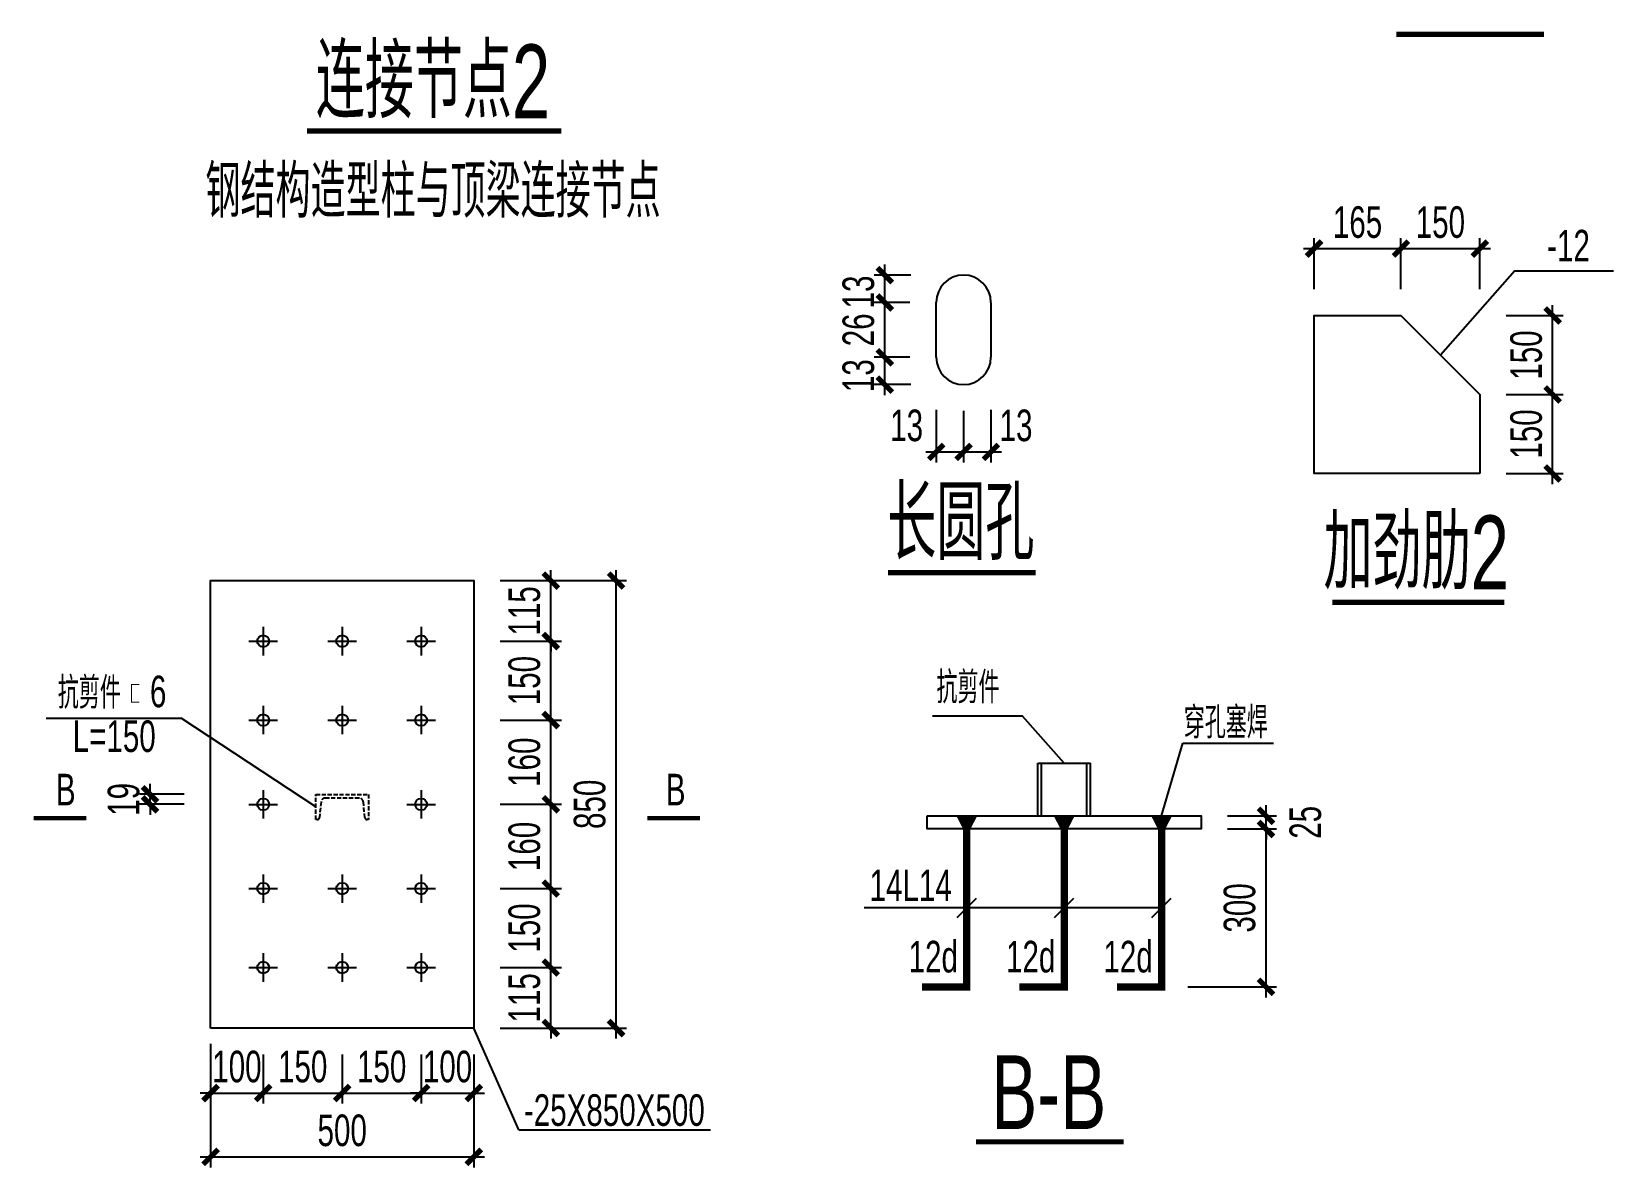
# Model space of a CAD drawing. Header units: millimetres. Extents: x 2359 to 61759, y 2141 to 44141.
# Drawn here: x 27944 to 42965, y 22080 to 32867 of the extents above; entities that cross this region are included whole.
import ezdxf

# ---------------------------------------------------------------- set-up
doc = ezdxf.new("R2010")
doc.units = ezdxf.units.MM
doc.header["$LTSCALE"] = 800
doc.linetypes.add('Sx-T-GZJD$0$Sx-T-A-DG$0$DASH', pattern=[0.35, 0.25, -0.1])
for name, color, linetype in [('Sx-T-GZJD$0$Sx-T-A-DG$0$Prof', 2, 'Continuous'), ('Sx-T-GZJD$0$Sx-T-A-DG$0$S-BDER', 101, 'Continuous'), ('Sx-T-GZJD$0$Sx-T-A-DG$0$S-COLU', 30, 'Continuous'), ('Sx-T-GZJD$0$Sx-T-A-DG$0$S-DIMS', 81, 'Continuous'), ('Sx-T-GZJD$0$Sx-T-A-DG$0$STGJ_BOLT_THIN', 9, 'Continuous')]:
    doc.layers.add(name, color=color, linetype=linetype)
doc.styles.add('Sx-T-GZJD$0$Sx-T-A-DG$0$TSSD_Dimension', font='jzfz_ena.shx', dxfattribs={"width": 0.7, "bigfont": 'JZFZ_CNA.shx'})
doc.dimstyles.new('Sx-T-GZJD$0$Sx-T-A-DG$0$TSSD_100_100', dxfattribs={"dimtxt": 300, "dimasz": 100, "dimexe": 100, "dimexo": 250, "dimgap": 100, "dimtad": 1, "dimdec": 0, "dimzin": 0, "dimdsep": 46, "dimtxsty": 'Sx-T-GZJD$0$Sx-T-A-DG$0$TSSD_Dimension', "dimblk": 'Sx-T-GZJD$0$Sx-T-A-DG$0$_ArchTick', "dimcen": 0, "dimdle": 100, "dimclrt": 7, "dimadec": 0, "dimazin": 0, "dimtfac": 1, "dimtdec": 0, "dimtix": 1, "dimtmove": 2, "dimatfit": 3, "dimfxl": 0, "dimtolj": 1, "dimtzin": 0, "dimarcsym": 0})
doc.dimstyles.new('Sx-T-GZJD$0$Sx-T-A-DG$0$TSSD_100_20', dxfattribs={"dimtxt": 300, "dimasz": 100, "dimexe": 100, "dimexo": 250, "dimgap": 100, "dimtad": 1, "dimdec": 0, "dimlfac": 0.2, "dimzin": 0, "dimdsep": 46, "dimtxsty": 'Sx-T-GZJD$0$Sx-T-A-DG$0$TSSD_Dimension', "dimblk": 'Sx-T-GZJD$0$Sx-T-A-DG$0$_ArchTick', "dimcen": 0, "dimdle": 100, "dimclrt": 7, "dimadec": 0, "dimazin": 0, "dimtfac": 1, "dimtdec": 0, "dimtix": 1, "dimtmove": 2, "dimatfit": 3, "dimfxl": 0, "dimtolj": 1, "dimtzin": 0, "dimarcsym": 0})

# ---------------------------------------------------------------- blocks, each defined once
blk = doc.blocks.new('Sx-T-GZJD$0$Sx-T-A-DG$0$_ArchTick')
at = {"color": 0, "const_width": 0.5}
blk.add_lwpolyline([(-0.71, -0.71), (0.71, 0.71)], dxfattribs=at)
blk = doc.blocks.new('*D35')
at = {"layer": 'Defpoints', "color": 0, "transparency": 16777216}
for p in [(36534, 29524), (36794, 29514), (36794, 28875)]:
    blk.add_point(p, dxfattribs=at)
at = {"layer": 'Sx-T-GZJD$0$Sx-T-A-DG$0$S-DIMS', "color": 0, "lineweight": -2, "transparency": 16777216}
for p, q in [((36534, 29274), (36534, 28775)), ((36794, 29264), (36794, 28775)), ((36434, 28875), (36894, 28875))]:
    blk.add_line(p, q, dxfattribs=at)
at = {"layer": 'Sx-T-GZJD$0$Sx-T-A-DG$0$S-DIMS', "color": 0, "lineweight": -2, "transparency": 16777216, "xscale": 100, "yscale": 100, "zscale": 100, "rotation": 180}
blk.add_blockref('Sx-T-GZJD$0$Sx-T-A-DG$0$_ArchTick', (36534, 28875), dxfattribs=at)
at = {"layer": 'Sx-T-GZJD$0$Sx-T-A-DG$0$S-DIMS', "color": 0, "lineweight": -2, "transparency": 16777216, "xscale": 100, "yscale": 100, "zscale": 100}
blk.add_blockref('Sx-T-GZJD$0$Sx-T-A-DG$0$_ArchTick', (36794, 28875), dxfattribs=at)
at = {"layer": 'Sx-T-GZJD$0$Sx-T-A-DG$0$S-DIMS', "color": 7, "transparency": 16777216, "insert": (36253, 29125), "char_height": 300, "attachment_point": 5, "style": 'Sx-T-GZJD$0$Sx-T-A-DG$0$TSSD_Dimension'}
blk.add_mtext('\\A1;13', dxfattribs=at)
blk = doc.blocks.new('*D36')
at = {"layer": 'Defpoints', "color": 0, "transparency": 16777216}
for p in [(36794, 29514), (37054, 29524), (37054, 28875)]:
    blk.add_point(p, dxfattribs=at)
at = {"layer": 'Sx-T-GZJD$0$Sx-T-A-DG$0$S-DIMS', "color": 0, "lineweight": -2, "transparency": 16777216}
for p, q in [((36794, 29264), (36794, 28775)), ((37054, 29274), (37054, 28775)), ((36694, 28875), (37154, 28875))]:
    blk.add_line(p, q, dxfattribs=at)
at = {"layer": 'Sx-T-GZJD$0$Sx-T-A-DG$0$S-DIMS', "color": 0, "lineweight": -2, "transparency": 16777216, "xscale": 100, "yscale": 100, "zscale": 100, "rotation": 180}
blk.add_blockref('Sx-T-GZJD$0$Sx-T-A-DG$0$_ArchTick', (36794, 28875), dxfattribs=at)
at = {"layer": 'Sx-T-GZJD$0$Sx-T-A-DG$0$S-DIMS', "color": 0, "lineweight": -2, "transparency": 16777216, "xscale": 100, "yscale": 100, "zscale": 100}
blk.add_blockref('Sx-T-GZJD$0$Sx-T-A-DG$0$_ArchTick', (37054, 28875), dxfattribs=at)
at = {"layer": 'Sx-T-GZJD$0$Sx-T-A-DG$0$S-DIMS', "color": 7, "transparency": 16777216, "insert": (37292, 29125), "char_height": 300, "attachment_point": 5, "style": 'Sx-T-GZJD$0$Sx-T-A-DG$0$TSSD_Dimension'}
blk.add_mtext('\\A1;13', dxfattribs=at)
blk = doc.blocks.new('*D37')
at = {"layer": 'Defpoints', "color": 0, "transparency": 16777216}
for p in [(36046, 29774), (36534, 29774), (36544, 29514)]:
    blk.add_point(p, dxfattribs=at)
at = {"layer": 'Sx-T-GZJD$0$Sx-T-A-DG$0$S-DIMS', "color": 0, "lineweight": -2, "transparency": 16777216}
for p, q in [((36284, 29774), (35946, 29774)), ((36046, 29414), (36046, 29874)), ((36294, 29514), (35946, 29514))]:
    blk.add_line(p, q, dxfattribs=at)
at = {"layer": 'Sx-T-GZJD$0$Sx-T-A-DG$0$S-DIMS', "color": 0, "lineweight": -2, "transparency": 16777216, "xscale": 100, "yscale": 100, "zscale": 100}
for p, rotation in [((36046, 29774), 90), ((36046, 29514), 270)]:
    blk.add_blockref('Sx-T-GZJD$0$Sx-T-A-DG$0$_ArchTick', p, dxfattribs=dict(at, rotation=rotation))
at = {"layer": 'Sx-T-GZJD$0$Sx-T-A-DG$0$S-DIMS', "color": 7, "transparency": 16777216, "insert": (35796, 29599), "char_height": 300, "attachment_point": 5, "rotation": 90, "style": 'Sx-T-GZJD$0$Sx-T-A-DG$0$TSSD_Dimension'}
blk.add_mtext('\\A1;13', dxfattribs=at)
blk = doc.blocks.new('*D38')
at = {"layer": 'Defpoints', "color": 0, "transparency": 16777216}
for p in [(36046, 30294), (36534, 30294), (36534, 29774)]:
    blk.add_point(p, dxfattribs=at)
at = {"layer": 'Sx-T-GZJD$0$Sx-T-A-DG$0$S-DIMS', "color": 0, "lineweight": -2, "transparency": 16777216}
for p, q in [((36046, 29674), (36046, 30394)), ((36284, 30294), (35946, 30294)), ((36284, 29774), (35946, 29774))]:
    blk.add_line(p, q, dxfattribs=at)
at = {"layer": 'Sx-T-GZJD$0$Sx-T-A-DG$0$S-DIMS', "color": 0, "lineweight": -2, "transparency": 16777216, "xscale": 100, "yscale": 100, "zscale": 100}
for p, rotation in [((36046, 30294), 90), ((36046, 29774), 270)]:
    blk.add_blockref('Sx-T-GZJD$0$Sx-T-A-DG$0$_ArchTick', p, dxfattribs=dict(at, rotation=rotation))
at = {"layer": 'Sx-T-GZJD$0$Sx-T-A-DG$0$S-DIMS', "color": 7, "transparency": 16777216, "insert": (35796, 30034), "char_height": 300, "attachment_point": 5, "rotation": 90, "style": 'Sx-T-GZJD$0$Sx-T-A-DG$0$TSSD_Dimension'}
blk.add_mtext('\\A1;26', dxfattribs=at)
blk = doc.blocks.new('*D39')
at = {"layer": 'Defpoints', "color": 0, "transparency": 16777216}
for p in [(36046, 30554), (36544, 30554), (36534, 30294)]:
    blk.add_point(p, dxfattribs=at)
at = {"layer": 'Sx-T-GZJD$0$Sx-T-A-DG$0$S-DIMS', "color": 0, "lineweight": -2, "transparency": 16777216}
for p, q in [((36046, 30194), (36046, 30654)), ((36294, 30554), (35946, 30554)), ((36284, 30294), (35946, 30294))]:
    blk.add_line(p, q, dxfattribs=at)
at = {"layer": 'Sx-T-GZJD$0$Sx-T-A-DG$0$S-DIMS', "color": 0, "lineweight": -2, "transparency": 16777216, "xscale": 100, "yscale": 100, "zscale": 100}
for p, rotation in [((36046, 30554), 90), ((36046, 30294), 270)]:
    blk.add_blockref('Sx-T-GZJD$0$Sx-T-A-DG$0$_ArchTick', p, dxfattribs=dict(at, rotation=rotation))
at = {"layer": 'Sx-T-GZJD$0$Sx-T-A-DG$0$S-DIMS', "color": 7, "transparency": 16777216, "insert": (35796, 30394), "char_height": 300, "attachment_point": 5, "rotation": 90, "style": 'Sx-T-GZJD$0$Sx-T-A-DG$0$TSSD_Dimension'}
blk.add_mtext('\\A1;13', dxfattribs=at)
blk = doc.blocks.new('*D56')
at = {"layer": 'Defpoints', "color": 0, "transparency": 16777216}
for p in [(41697, 29420), (42388, 29420), (41697, 28670)]:
    blk.add_point(p, dxfattribs=at)
at = {"layer": 'Sx-T-GZJD$0$Sx-T-A-DG$0$S-BDER', "color": 0, "lineweight": -2, "transparency": 16777216}
for p, q in [((42388, 28570), (42388, 29520)), ((41947, 29420), (42488, 29420)), ((41947, 28670), (42488, 28670))]:
    blk.add_line(p, q, dxfattribs=at)
at = {"layer": 'Sx-T-GZJD$0$Sx-T-A-DG$0$S-BDER', "color": 0, "lineweight": -2, "transparency": 16777216, "xscale": 100, "yscale": 100, "zscale": 100}
for p, rotation in [((42388, 29420), 90), ((42388, 28670), 270)]:
    blk.add_blockref('Sx-T-GZJD$0$Sx-T-A-DG$0$_ArchTick', p, dxfattribs=dict(at, rotation=rotation))
at = {"layer": 'Sx-T-GZJD$0$Sx-T-A-DG$0$S-BDER', "color": 7, "transparency": 16777216, "insert": (42138, 29045), "char_height": 300, "attachment_point": 5, "rotation": 90, "style": 'Sx-T-GZJD$0$Sx-T-A-DG$0$TSSD_Dimension'}
blk.add_mtext('\\A1;150', dxfattribs=at)
blk = doc.blocks.new('*D57')
at = {"layer": 'Defpoints', "color": 0, "transparency": 16777216}
for p in [(41697, 30170), (42388, 30170), (41697, 29420)]:
    blk.add_point(p, dxfattribs=at)
at = {"layer": 'Sx-T-GZJD$0$Sx-T-A-DG$0$S-BDER', "color": 0, "lineweight": -2, "transparency": 16777216}
for p, q in [((42388, 29320), (42388, 30270)), ((41947, 30170), (42488, 30170)), ((41947, 29420), (42488, 29420))]:
    blk.add_line(p, q, dxfattribs=at)
at = {"layer": 'Sx-T-GZJD$0$Sx-T-A-DG$0$S-BDER', "color": 0, "lineweight": -2, "transparency": 16777216, "xscale": 100, "yscale": 100, "zscale": 100}
for p, rotation in [((42388, 30170), 90), ((42388, 29420), 270)]:
    blk.add_blockref('Sx-T-GZJD$0$Sx-T-A-DG$0$_ArchTick', p, dxfattribs=dict(at, rotation=rotation))
at = {"layer": 'Sx-T-GZJD$0$Sx-T-A-DG$0$S-BDER', "color": 7, "transparency": 16777216, "insert": (42138, 29795), "char_height": 300, "attachment_point": 5, "rotation": 90, "style": 'Sx-T-GZJD$0$Sx-T-A-DG$0$TSSD_Dimension'}
blk.add_mtext('\\A1;150', dxfattribs=at)
blk = doc.blocks.new('*D58')
at = {"layer": 'Defpoints', "color": 0, "transparency": 16777216}
for p in [(40947, 30806), (40122, 30170), (40947, 30170)]:
    blk.add_point(p, dxfattribs=at)
at = {"layer": 'Sx-T-GZJD$0$Sx-T-A-DG$0$S-BDER', "color": 0, "lineweight": -2, "transparency": 16777216}
for p, q in [((40022, 30806), (41047, 30806)), ((40122, 30420), (40122, 30906)), ((40947, 30420), (40947, 30906))]:
    blk.add_line(p, q, dxfattribs=at)
at = {"layer": 'Sx-T-GZJD$0$Sx-T-A-DG$0$S-BDER', "color": 0, "lineweight": -2, "transparency": 16777216, "xscale": 100, "yscale": 100, "zscale": 100, "rotation": 180}
blk.add_blockref('Sx-T-GZJD$0$Sx-T-A-DG$0$_ArchTick', (40122, 30806), dxfattribs=at)
at = {"layer": 'Sx-T-GZJD$0$Sx-T-A-DG$0$S-BDER', "color": 0, "lineweight": -2, "transparency": 16777216, "xscale": 100, "yscale": 100, "zscale": 100}
blk.add_blockref('Sx-T-GZJD$0$Sx-T-A-DG$0$_ArchTick', (40947, 30806), dxfattribs=at)
at = {"layer": 'Sx-T-GZJD$0$Sx-T-A-DG$0$S-BDER', "color": 7, "transparency": 16777216, "insert": (40535, 31056), "char_height": 300, "attachment_point": 5, "style": 'Sx-T-GZJD$0$Sx-T-A-DG$0$TSSD_Dimension'}
blk.add_mtext('\\A1;165', dxfattribs=at)
blk = doc.blocks.new('*D59')
at = {"layer": 'Defpoints', "color": 0, "transparency": 16777216}
for p in [(41697, 30806), (40947, 30170), (41697, 30170)]:
    blk.add_point(p, dxfattribs=at)
at = {"layer": 'Sx-T-GZJD$0$Sx-T-A-DG$0$S-BDER', "color": 0, "lineweight": -2, "transparency": 16777216}
for p, q in [((40847, 30806), (41797, 30806)), ((40947, 30420), (40947, 30906)), ((41697, 30420), (41697, 30906))]:
    blk.add_line(p, q, dxfattribs=at)
at = {"layer": 'Sx-T-GZJD$0$Sx-T-A-DG$0$S-BDER', "color": 0, "lineweight": -2, "transparency": 16777216, "xscale": 100, "yscale": 100, "zscale": 100, "rotation": 180}
blk.add_blockref('Sx-T-GZJD$0$Sx-T-A-DG$0$_ArchTick', (40947, 30806), dxfattribs=at)
at = {"layer": 'Sx-T-GZJD$0$Sx-T-A-DG$0$S-BDER', "color": 0, "lineweight": -2, "transparency": 16777216, "xscale": 100, "yscale": 100, "zscale": 100}
blk.add_blockref('Sx-T-GZJD$0$Sx-T-A-DG$0$_ArchTick', (41697, 30806), dxfattribs=at)
at = {"layer": 'Sx-T-GZJD$0$Sx-T-A-DG$0$S-BDER', "color": 7, "transparency": 16777216, "insert": (41322, 31056), "char_height": 300, "attachment_point": 5, "style": 'Sx-T-GZJD$0$Sx-T-A-DG$0$TSSD_Dimension'}
blk.add_mtext('\\A1;150', dxfattribs=at)
blk = doc.blocks.new('*D60')
at = {"layer": 'Defpoints', "color": 0, "transparency": 16777216}
for p in [(29643, 23503), (30143, 23403), (30143, 22786)]:
    blk.add_point(p, dxfattribs=at)
at = {"layer": 'Sx-T-GZJD$0$Sx-T-A-DG$0$S-BDER', "color": 0, "lineweight": -2, "transparency": 16777216}
for p, q in [((29643, 23253), (29643, 22686)), ((30143, 23153), (30143, 22686)), ((29643, 22786), (29543, 22786)), ((29643, 22786), (30143, 22786)), ((30143, 22786), (30243, 22786))]:
    blk.add_line(p, q, dxfattribs=at)
at = {"layer": 'Sx-T-GZJD$0$Sx-T-A-DG$0$S-BDER', "color": 0, "lineweight": -2, "transparency": 16777216, "xscale": 100, "yscale": 100, "zscale": 100}
blk.add_blockref('Sx-T-GZJD$0$Sx-T-A-DG$0$_ArchTick', (29643, 22786), dxfattribs=at)
at = {"layer": 'Sx-T-GZJD$0$Sx-T-A-DG$0$S-BDER', "color": 0, "lineweight": -2, "transparency": 16777216, "xscale": 100, "yscale": 100, "zscale": 100, "rotation": 180}
blk.add_blockref('Sx-T-GZJD$0$Sx-T-A-DG$0$_ArchTick', (30143, 22786), dxfattribs=at)
at = {"layer": 'Sx-T-GZJD$0$Sx-T-A-DG$0$S-BDER', "color": 7, "transparency": 16777216, "insert": (29893, 23036), "char_height": 300, "attachment_point": 5, "style": 'Sx-T-GZJD$0$Sx-T-A-DG$0$TSSD_Dimension'}
blk.add_mtext('\\A1;100', dxfattribs=at)
blk = doc.blocks.new('*D61')
at = {"layer": 'Defpoints', "color": 0, "transparency": 16777216}
for p in [(30143, 23403), (30893, 23403), (30893, 22786)]:
    blk.add_point(p, dxfattribs=at)
at = {"layer": 'Sx-T-GZJD$0$Sx-T-A-DG$0$S-BDER', "color": 0, "lineweight": -2, "transparency": 16777216}
for p, q in [((30143, 23153), (30143, 22686)), ((30893, 23153), (30893, 22686)), ((30043, 22786), (30993, 22786))]:
    blk.add_line(p, q, dxfattribs=at)
at = {"layer": 'Sx-T-GZJD$0$Sx-T-A-DG$0$S-BDER', "color": 0, "lineweight": -2, "transparency": 16777216, "xscale": 100, "yscale": 100, "zscale": 100, "rotation": 180}
blk.add_blockref('Sx-T-GZJD$0$Sx-T-A-DG$0$_ArchTick', (30143, 22786), dxfattribs=at)
at = {"layer": 'Sx-T-GZJD$0$Sx-T-A-DG$0$S-BDER', "color": 0, "lineweight": -2, "transparency": 16777216, "xscale": 100, "yscale": 100, "zscale": 100}
blk.add_blockref('Sx-T-GZJD$0$Sx-T-A-DG$0$_ArchTick', (30893, 22786), dxfattribs=at)
at = {"layer": 'Sx-T-GZJD$0$Sx-T-A-DG$0$S-BDER', "color": 7, "transparency": 16777216, "insert": (30518, 23036), "char_height": 300, "attachment_point": 5, "style": 'Sx-T-GZJD$0$Sx-T-A-DG$0$TSSD_Dimension'}
blk.add_mtext('\\A1;150', dxfattribs=at)
blk = doc.blocks.new('*D62')
at = {"layer": 'Defpoints', "color": 0, "transparency": 16777216}
for p in [(30893, 23403), (31643, 23403), (31643, 22786)]:
    blk.add_point(p, dxfattribs=at)
at = {"layer": 'Sx-T-GZJD$0$Sx-T-A-DG$0$S-BDER', "color": 0, "lineweight": -2, "transparency": 16777216}
for p, q in [((30893, 23153), (30893, 22686)), ((31643, 23153), (31643, 22686)), ((30793, 22786), (31743, 22786))]:
    blk.add_line(p, q, dxfattribs=at)
at = {"layer": 'Sx-T-GZJD$0$Sx-T-A-DG$0$S-BDER', "color": 0, "lineweight": -2, "transparency": 16777216, "xscale": 100, "yscale": 100, "zscale": 100, "rotation": 180}
blk.add_blockref('Sx-T-GZJD$0$Sx-T-A-DG$0$_ArchTick', (30893, 22786), dxfattribs=at)
at = {"layer": 'Sx-T-GZJD$0$Sx-T-A-DG$0$S-BDER', "color": 0, "lineweight": -2, "transparency": 16777216, "xscale": 100, "yscale": 100, "zscale": 100}
blk.add_blockref('Sx-T-GZJD$0$Sx-T-A-DG$0$_ArchTick', (31643, 22786), dxfattribs=at)
at = {"layer": 'Sx-T-GZJD$0$Sx-T-A-DG$0$S-BDER', "color": 7, "transparency": 16777216, "insert": (31268, 23036), "char_height": 300, "attachment_point": 5, "style": 'Sx-T-GZJD$0$Sx-T-A-DG$0$TSSD_Dimension'}
blk.add_mtext('\\A1;150', dxfattribs=at)
blk = doc.blocks.new('*D63')
at = {"layer": 'Defpoints', "color": 0, "transparency": 16777216}
for p in [(31643, 23403), (32143, 23403), (32143, 22786)]:
    blk.add_point(p, dxfattribs=at)
at = {"layer": 'Sx-T-GZJD$0$Sx-T-A-DG$0$S-BDER', "color": 0, "lineweight": -2, "transparency": 16777216}
for p, q in [((31643, 23153), (31643, 22686)), ((32143, 23153), (32143, 22686)), ((31643, 22786), (31543, 22786)), ((31643, 22786), (32143, 22786)), ((32143, 22786), (32243, 22786))]:
    blk.add_line(p, q, dxfattribs=at)
at = {"layer": 'Sx-T-GZJD$0$Sx-T-A-DG$0$S-BDER', "color": 0, "lineweight": -2, "transparency": 16777216, "xscale": 100, "yscale": 100, "zscale": 100}
blk.add_blockref('Sx-T-GZJD$0$Sx-T-A-DG$0$_ArchTick', (31643, 22786), dxfattribs=at)
at = {"layer": 'Sx-T-GZJD$0$Sx-T-A-DG$0$S-BDER', "color": 0, "lineweight": -2, "transparency": 16777216, "xscale": 100, "yscale": 100, "zscale": 100, "rotation": 180}
blk.add_blockref('Sx-T-GZJD$0$Sx-T-A-DG$0$_ArchTick', (32143, 22786), dxfattribs=at)
at = {"layer": 'Sx-T-GZJD$0$Sx-T-A-DG$0$S-BDER', "color": 7, "transparency": 16777216, "insert": (31893, 23036), "char_height": 300, "attachment_point": 5, "style": 'Sx-T-GZJD$0$Sx-T-A-DG$0$TSSD_Dimension'}
blk.add_mtext('\\A1;100', dxfattribs=at)
blk = doc.blocks.new('*D64')
at = {"layer": 'Defpoints', "color": 0, "transparency": 16777216}
for p in [(32143, 23978), (32874, 23978), (32143, 23403)]:
    blk.add_point(p, dxfattribs=at)
at = {"layer": 'Sx-T-GZJD$0$Sx-T-A-DG$0$S-BDER', "color": 0, "lineweight": -2, "transparency": 16777216}
for p, q in [((32874, 23978), (32874, 24078)), ((32393, 23978), (32974, 23978)), ((32874, 23403), (32874, 23978)), ((32393, 23403), (32974, 23403)), ((32874, 23403), (32874, 23303))]:
    blk.add_line(p, q, dxfattribs=at)
at = {"layer": 'Sx-T-GZJD$0$Sx-T-A-DG$0$S-BDER', "color": 0, "lineweight": -2, "transparency": 16777216, "xscale": 100, "yscale": 100, "zscale": 100}
for p, rotation in [((32874, 23978), 270), ((32874, 23403), 90)]:
    blk.add_blockref('Sx-T-GZJD$0$Sx-T-A-DG$0$_ArchTick', p, dxfattribs=dict(at, rotation=rotation))
at = {"layer": 'Sx-T-GZJD$0$Sx-T-A-DG$0$S-BDER', "color": 7, "transparency": 16777216, "insert": (32624, 23690), "char_height": 300, "attachment_point": 5, "rotation": 90, "style": 'Sx-T-GZJD$0$Sx-T-A-DG$0$TSSD_Dimension'}
blk.add_mtext('\\A1;115', dxfattribs=at)
blk = doc.blocks.new('*D65')
at = {"layer": 'Defpoints', "color": 0, "transparency": 16777216}
for p in [(32143, 24728), (32874, 24728), (32143, 23978)]:
    blk.add_point(p, dxfattribs=at)
at = {"layer": 'Sx-T-GZJD$0$Sx-T-A-DG$0$S-BDER', "color": 0, "lineweight": -2, "transparency": 16777216}
for p, q in [((32874, 23878), (32874, 24828)), ((32393, 24728), (32974, 24728)), ((32393, 23978), (32974, 23978))]:
    blk.add_line(p, q, dxfattribs=at)
at = {"layer": 'Sx-T-GZJD$0$Sx-T-A-DG$0$S-BDER', "color": 0, "lineweight": -2, "transparency": 16777216, "xscale": 100, "yscale": 100, "zscale": 100}
for p, rotation in [((32874, 24728), 90), ((32874, 23978), 270)]:
    blk.add_blockref('Sx-T-GZJD$0$Sx-T-A-DG$0$_ArchTick', p, dxfattribs=dict(at, rotation=rotation))
at = {"layer": 'Sx-T-GZJD$0$Sx-T-A-DG$0$S-BDER', "color": 7, "transparency": 16777216, "insert": (32624, 24353), "char_height": 300, "attachment_point": 5, "rotation": 90, "style": 'Sx-T-GZJD$0$Sx-T-A-DG$0$TSSD_Dimension'}
blk.add_mtext('\\A1;150', dxfattribs=at)
blk = doc.blocks.new('*D66')
at = {"layer": 'Defpoints', "color": 0, "transparency": 16777216}
for p in [(32143, 25528), (32874, 25528), (32143, 24728)]:
    blk.add_point(p, dxfattribs=at)
at = {"layer": 'Sx-T-GZJD$0$Sx-T-A-DG$0$S-BDER', "color": 0, "lineweight": -2, "transparency": 16777216}
for p, q in [((32874, 24628), (32874, 25628)), ((32393, 25528), (32974, 25528)), ((32393, 24728), (32974, 24728))]:
    blk.add_line(p, q, dxfattribs=at)
at = {"layer": 'Sx-T-GZJD$0$Sx-T-A-DG$0$S-BDER', "color": 0, "lineweight": -2, "transparency": 16777216, "xscale": 100, "yscale": 100, "zscale": 100}
for p, rotation in [((32874, 25528), 90), ((32874, 24728), 270)]:
    blk.add_blockref('Sx-T-GZJD$0$Sx-T-A-DG$0$_ArchTick', p, dxfattribs=dict(at, rotation=rotation))
at = {"layer": 'Sx-T-GZJD$0$Sx-T-A-DG$0$S-BDER', "color": 7, "transparency": 16777216, "insert": (32624, 25128), "char_height": 300, "attachment_point": 5, "rotation": 90, "style": 'Sx-T-GZJD$0$Sx-T-A-DG$0$TSSD_Dimension'}
blk.add_mtext('\\A1;160', dxfattribs=at)
blk = doc.blocks.new('*D67')
at = {"layer": 'Defpoints', "color": 0, "transparency": 16777216}
for p in [(32143, 26328), (32874, 26328), (32143, 25528)]:
    blk.add_point(p, dxfattribs=at)
at = {"layer": 'Sx-T-GZJD$0$Sx-T-A-DG$0$S-BDER', "color": 0, "lineweight": -2, "transparency": 16777216}
for p, q in [((32393, 26328), (32974, 26328)), ((32874, 25428), (32874, 26428)), ((32393, 25528), (32974, 25528))]:
    blk.add_line(p, q, dxfattribs=at)
at = {"layer": 'Sx-T-GZJD$0$Sx-T-A-DG$0$S-BDER', "color": 0, "lineweight": -2, "transparency": 16777216, "xscale": 100, "yscale": 100, "zscale": 100}
for p, rotation in [((32874, 26328), 90), ((32874, 25528), 270)]:
    blk.add_blockref('Sx-T-GZJD$0$Sx-T-A-DG$0$_ArchTick', p, dxfattribs=dict(at, rotation=rotation))
at = {"layer": 'Sx-T-GZJD$0$Sx-T-A-DG$0$S-BDER', "color": 7, "transparency": 16777216, "insert": (32624, 25928), "char_height": 300, "attachment_point": 5, "rotation": 90, "style": 'Sx-T-GZJD$0$Sx-T-A-DG$0$TSSD_Dimension'}
blk.add_mtext('\\A1;160', dxfattribs=at)
blk = doc.blocks.new('*D68')
at = {"layer": 'Defpoints', "color": 0, "transparency": 16777216}
for p in [(32143, 27078), (32874, 27078), (32143, 26328)]:
    blk.add_point(p, dxfattribs=at)
at = {"layer": 'Sx-T-GZJD$0$Sx-T-A-DG$0$S-BDER', "color": 0, "lineweight": -2, "transparency": 16777216}
for p, q in [((32393, 27078), (32974, 27078)), ((32874, 26228), (32874, 27178)), ((32393, 26328), (32974, 26328))]:
    blk.add_line(p, q, dxfattribs=at)
at = {"layer": 'Sx-T-GZJD$0$Sx-T-A-DG$0$S-BDER', "color": 0, "lineweight": -2, "transparency": 16777216, "xscale": 100, "yscale": 100, "zscale": 100}
for p, rotation in [((32874, 27078), 90), ((32874, 26328), 270)]:
    blk.add_blockref('Sx-T-GZJD$0$Sx-T-A-DG$0$_ArchTick', p, dxfattribs=dict(at, rotation=rotation))
at = {"layer": 'Sx-T-GZJD$0$Sx-T-A-DG$0$S-BDER', "color": 7, "transparency": 16777216, "insert": (32624, 26703), "char_height": 300, "attachment_point": 5, "rotation": 90, "style": 'Sx-T-GZJD$0$Sx-T-A-DG$0$TSSD_Dimension'}
blk.add_mtext('\\A1;150', dxfattribs=at)
blk = doc.blocks.new('*D69')
at = {"layer": 'Defpoints', "color": 0, "transparency": 16777216}
for p in [(32143, 27653), (32874, 27653), (32143, 27078)]:
    blk.add_point(p, dxfattribs=at)
at = {"layer": 'Sx-T-GZJD$0$Sx-T-A-DG$0$S-BDER', "color": 0, "lineweight": -2, "transparency": 16777216}
for p, q in [((32393, 27653), (32974, 27653)), ((32874, 27653), (32874, 27753)), ((32874, 27078), (32874, 27653)), ((32393, 27078), (32974, 27078)), ((32874, 27078), (32874, 26978))]:
    blk.add_line(p, q, dxfattribs=at)
at = {"layer": 'Sx-T-GZJD$0$Sx-T-A-DG$0$S-BDER', "color": 0, "lineweight": -2, "transparency": 16777216, "xscale": 100, "yscale": 100, "zscale": 100}
for p, rotation in [((32874, 27653), 270), ((32874, 27078), 90)]:
    blk.add_blockref('Sx-T-GZJD$0$Sx-T-A-DG$0$_ArchTick', p, dxfattribs=dict(at, rotation=rotation))
at = {"layer": 'Sx-T-GZJD$0$Sx-T-A-DG$0$S-BDER', "color": 7, "transparency": 16777216, "insert": (32624, 27365), "char_height": 300, "attachment_point": 5, "rotation": 90, "style": 'Sx-T-GZJD$0$Sx-T-A-DG$0$TSSD_Dimension'}
blk.add_mtext('\\A1;115', dxfattribs=at)
blk = doc.blocks.new('*D70')
at = {"layer": 'Defpoints', "color": 0, "transparency": 16777216}
for p in [(29643, 23403), (32143, 23403), (32143, 22180)]:
    blk.add_point(p, dxfattribs=at)
at = {"layer": 'Sx-T-GZJD$0$Sx-T-A-DG$0$S-BDER', "color": 0, "lineweight": -2, "transparency": 16777216}
for p, q in [((29643, 23153), (29643, 22080)), ((32143, 23153), (32143, 22080)), ((29543, 22180), (32243, 22180))]:
    blk.add_line(p, q, dxfattribs=at)
at = {"layer": 'Sx-T-GZJD$0$Sx-T-A-DG$0$S-BDER', "color": 0, "lineweight": -2, "transparency": 16777216, "xscale": 100, "yscale": 100, "zscale": 100, "rotation": 180}
blk.add_blockref('Sx-T-GZJD$0$Sx-T-A-DG$0$_ArchTick', (29643, 22180), dxfattribs=at)
at = {"layer": 'Sx-T-GZJD$0$Sx-T-A-DG$0$S-BDER', "color": 0, "lineweight": -2, "transparency": 16777216, "xscale": 100, "yscale": 100, "zscale": 100}
blk.add_blockref('Sx-T-GZJD$0$Sx-T-A-DG$0$_ArchTick', (32143, 22180), dxfattribs=at)
at = {"layer": 'Sx-T-GZJD$0$Sx-T-A-DG$0$S-BDER', "color": 7, "transparency": 16777216, "insert": (30893, 22430), "char_height": 300, "attachment_point": 5, "style": 'Sx-T-GZJD$0$Sx-T-A-DG$0$TSSD_Dimension'}
blk.add_mtext('\\A1;500', dxfattribs=at)
blk = doc.blocks.new('*D71')
at = {"layer": 'Defpoints', "color": 0, "transparency": 16777216}
for p in [(32143, 27653), (33494, 27653), (32143, 23403)]:
    blk.add_point(p, dxfattribs=at)
at = {"layer": 'Sx-T-GZJD$0$Sx-T-A-DG$0$S-BDER', "color": 0, "lineweight": -2, "transparency": 16777216}
for p, q in [((32393, 27653), (33594, 27653)), ((33494, 23303), (33494, 27753)), ((32393, 23403), (33594, 23403))]:
    blk.add_line(p, q, dxfattribs=at)
at = {"layer": 'Sx-T-GZJD$0$Sx-T-A-DG$0$S-BDER', "color": 0, "lineweight": -2, "transparency": 16777216, "xscale": 100, "yscale": 100, "zscale": 100}
for p, rotation in [((33494, 27653), 90), ((33494, 23403), 270)]:
    blk.add_blockref('Sx-T-GZJD$0$Sx-T-A-DG$0$_ArchTick', p, dxfattribs=dict(at, rotation=rotation))
at = {"layer": 'Sx-T-GZJD$0$Sx-T-A-DG$0$S-BDER', "color": 7, "transparency": 16777216, "insert": (33244, 25528), "char_height": 300, "attachment_point": 5, "rotation": 90, "style": 'Sx-T-GZJD$0$Sx-T-A-DG$0$TSSD_Dimension'}
blk.add_mtext('\\A1;850', dxfattribs=at)
blk = doc.blocks.new('*D72')
at = {"layer": 'Defpoints', "color": 0, "transparency": 16777216}
for p in [(39050, 25294), (39666, 25294), (38675, 23794)]:
    blk.add_point(p, dxfattribs=at)
at = {"layer": 'Sx-T-GZJD$0$Sx-T-A-DG$0$S-BDER', "color": 0, "lineweight": -2, "transparency": 16777216}
for p, q in [((39666, 23694), (39666, 25394)), ((39300, 25294), (39766, 25294)), ((38925, 23794), (39766, 23794))]:
    blk.add_line(p, q, dxfattribs=at)
at = {"layer": 'Sx-T-GZJD$0$Sx-T-A-DG$0$S-BDER', "color": 0, "lineweight": -2, "transparency": 16777216, "xscale": 100, "yscale": 100, "zscale": 100}
for p, rotation in [((39666, 25294), 90), ((39666, 23794), 270)]:
    blk.add_blockref('Sx-T-GZJD$0$Sx-T-A-DG$0$_ArchTick', p, dxfattribs=dict(at, rotation=rotation))
at = {"layer": 'Sx-T-GZJD$0$Sx-T-A-DG$0$S-BDER', "color": 7, "transparency": 16777216, "insert": (39416, 24544), "char_height": 300, "attachment_point": 5, "rotation": 90, "style": 'Sx-T-GZJD$0$Sx-T-A-DG$0$TSSD_Dimension'}
blk.add_mtext('\\A1;300', dxfattribs=at)
blk = doc.blocks.new('*D73')
at = {"layer": 'Defpoints', "color": 0, "transparency": 16777216}
for p in [(39050, 25419), (39666, 25419), (39050, 25294)]:
    blk.add_point(p, dxfattribs=at)
at = {"layer": 'Sx-T-GZJD$0$Sx-T-A-DG$0$S-BDER', "color": 0, "lineweight": -2, "transparency": 16777216}
for p, q in [((39300, 25419), (39766, 25419)), ((39666, 25419), (39666, 25519)), ((39666, 25294), (39666, 25419)), ((39300, 25294), (39766, 25294)), ((39666, 25294), (39666, 25194))]:
    blk.add_line(p, q, dxfattribs=at)
at = {"layer": 'Sx-T-GZJD$0$Sx-T-A-DG$0$S-BDER', "color": 0, "lineweight": -2, "transparency": 16777216, "xscale": 100, "yscale": 100, "zscale": 100}
for p, rotation in [((39666, 25419), 270), ((39666, 25294), 90)]:
    blk.add_blockref('Sx-T-GZJD$0$Sx-T-A-DG$0$_ArchTick', p, dxfattribs=dict(at, rotation=rotation))
at = {"layer": 'Sx-T-GZJD$0$Sx-T-A-DG$0$S-BDER', "color": 7, "transparency": 16777216, "insert": (40041, 25357), "char_height": 300, "attachment_point": 5, "rotation": 90, "style": 'Sx-T-GZJD$0$Sx-T-A-DG$0$TSSD_Dimension'}
blk.add_mtext('\\A1;25', dxfattribs=at)
blk = doc.blocks.new('*D91')
at = {"layer": 'Defpoints', "color": 0, "transparency": 16777216}
for p in [(29068, 25623), (29643, 25623), (29643, 25528)]:
    blk.add_point(p, dxfattribs=at)
at = {"layer": 'Sx-T-GZJD$0$Sx-T-A-DG$0$S-BDER', "color": 0, "lineweight": -2, "transparency": 16777216}
for p, q in [((29068, 25623), (29068, 25723)), ((29393, 25623), (28968, 25623)), ((29068, 25528), (29068, 25623)), ((29393, 25528), (28968, 25528)), ((29068, 25528), (29068, 25428))]:
    blk.add_line(p, q, dxfattribs=at)
at = {"layer": 'Sx-T-GZJD$0$Sx-T-A-DG$0$S-BDER', "color": 0, "lineweight": -2, "transparency": 16777216, "xscale": 100, "yscale": 100, "zscale": 100}
for p, rotation in [((29068, 25623), 270), ((29068, 25528), 90)]:
    blk.add_blockref('Sx-T-GZJD$0$Sx-T-A-DG$0$_ArchTick', p, dxfattribs=dict(at, rotation=rotation))
at = {"layer": 'Sx-T-GZJD$0$Sx-T-A-DG$0$S-BDER', "color": 7, "transparency": 16777216, "insert": (28818, 25575), "char_height": 300, "attachment_point": 5, "rotation": 90, "style": 'Sx-T-GZJD$0$Sx-T-A-DG$0$TSSD_Dimension'}
blk.add_mtext('\\A1;19', dxfattribs=at)
blk = doc.blocks.new('Sx-T-GZJD')
at = {"layer": 'Sx-T-GZJD$0$Sx-T-A-DG$0$Prof', "ltscale": 0.2}
for p, q in [((37499.5, 25419.3), (37499.5, 25919.3)), ((37499.5, 25919.3), (37999.5, 25919.3)), ((37534.5, 25419.3), (37534.5, 25919.3)), ((37964.5, 25419.3), (37964.5, 25919.3)), ((37999.5, 25419.3), (37999.5, 25919.3))]:
    blk.add_line(p, q, dxfattribs=at)
at = {"layer": 'Sx-T-GZJD$0$Sx-T-A-DG$0$Prof', "linetype": 'Sx-T-GZJD$0$Sx-T-A-DG$0$DASH', "ltscale": 0.2}
blk.add_lwpolyline([(31142.8, 25622.9), (31142.8, 25382.9), (31129.5, 25382.9, -0.3853136), (31108.6, 25401.8), (31093.9, 25549.6, 0.3853136), (31051.6, 25587.9), (30734, 25587.9, 0.3853136), (30691.7, 25549.6), (30676.9, 25401.8, -0.3853136), (30656, 25382.9), (30642.8, 25382.9), (30642.8, 25622.9), (31142.8, 25622.9)], format="xyb", dxfattribs=at)
at = {"layer": 'Sx-T-GZJD$0$Sx-T-A-DG$0$S-BDER', "color": 7}
for p, q in [((42029.2, 30596.1), (41322.3, 29794.7)), ((42029.2, 30596.1), (42964.7, 30596.1)), ((28080.7, 26347.6), (29363.5, 26347.6)), ((30642.8, 25502.9), (29363.5, 26347.6)), ((37353.6, 26365.8), (36499.9, 26365.8)), ((37749.5, 25919.3), (37353.6, 26365.8)), ((38674.5, 25419.3), (38875.7, 26109.6)), ((38875.7, 26109.6), (39738, 26109.6)), ((32569.1, 22435.5), (32142.8, 23402.9)), ((32569.1, 22435.5), (34389.7, 22435.5))]:
    blk.add_line(p, q, dxfattribs=at)
at = {"layer": 'Sx-T-GZJD$0$Sx-T-A-DG$0$S-BDER'}
for p, q in [((36732.3, 24452.1), (36916.7, 24636.6)), ((37657.3, 24452.1), (37841.7, 24636.6)), ((38582.3, 24452.1), (38766.7, 24636.6)), ((38674.5, 24544.3), (35851.2, 24544.3))]:
    blk.add_line(p, q, dxfattribs=at)
for points, const_width in [([(40902.4, 32841.7), (42304.9, 32841.7)], 50), ([(30557.5, 31921.9), (32974.3, 31921.9)], 50), ([(36076.6, 27727.3), (37479.1, 27727.3)], 50), ([(40295.1, 27447.3), (41928.7, 27447.3)], 50), ([(27963.7, 25397.3), (28463.7, 25397.3)], 40), ([(34291.9, 25397.3), (33791.9, 25397.3)], 40), ([(36911.2, 22322.5), (38313.7, 22322.5)], 50)]:
    blk.add_lwpolyline(points, dxfattribs=dict(at, const_width=const_width))
at = {"layer": 'Sx-T-GZJD$0$Sx-T-A-DG$0$S-BDER', "color": 7, "const_width": 9}
blk.add_lwpolyline([(28967.8, 26664.9), (28892.8, 26664.9), (28892.8, 26497.7), (28967.8, 26497.7)], dxfattribs=at)
at = {"layer": 'Sx-T-GZJD$0$Sx-T-A-DG$0$S-COLU'}
for points in [[(36534.3, 29774.3), (36534.3, 30294.3)], [(37054.3, 30294.3), (37054.3, 29774.3)], [(41697.3, 28669.7), (40122.3, 28669.7), (40122.3, 30169.7), (40947.3, 30169.7), (41697.3, 29419.7), (41697.3, 28669.7)]]:
    blk.add_lwpolyline(points, dxfattribs=at)
for points in [[(29642.8, 23402.9), (29642.8, 27652.9), (32142.8, 27652.9), (32142.8, 23402.9)], [(36449.5, 25419.3), (39049.5, 25419.3), (39049.5, 25294.3), (36449.5, 25294.3)]]:
    blk.add_lwpolyline(points, close=True, dxfattribs=at)
for centre, start, end in [((36794.3, 30294.3), 0, 180), ((36794.3, 29774.3), 180, 0)]:
    blk.add_arc(centre, 260, start, end, dxfattribs=at)
at = {"layer": 'Sx-T-GZJD$0$Sx-T-A-DG$0$STGJ_BOLT_THIN', "color": 1}
for p, q in [((30142.8, 27212.9), (30142.8, 26942.9)), ((30892.8, 27212.9), (30892.8, 26942.9)), ((31642.8, 27212.9), (31642.8, 26942.9)), ((30007.8, 27077.9), (30277.8, 27077.9)), ((30757.8, 27077.9), (31027.8, 27077.9)), ((31507.8, 27077.9), (31777.8, 27077.9)), ((30142.8, 26462.9), (30142.8, 26192.9)), ((30892.8, 26462.9), (30892.8, 26192.9)), ((31642.8, 26462.9), (31642.8, 26192.9)), ((30007.8, 26327.9), (30277.8, 26327.9)), ((30757.8, 26327.9), (31027.8, 26327.9)), ((31507.8, 26327.9), (31777.8, 26327.9)), ((30142.8, 25662.9), (30142.8, 25392.9)), ((31642.8, 25662.9), (31642.8, 25392.9)), ((30007.8, 25527.9), (30277.8, 25527.9)), ((31507.8, 25527.9), (31777.8, 25527.9)), ((30142.8, 24862.9), (30142.8, 24592.9)), ((30892.8, 24862.9), (30892.8, 24592.9)), ((31642.8, 24862.9), (31642.8, 24592.9)), ((30007.8, 24727.9), (30277.8, 24727.9)), ((30757.8, 24727.9), (31027.8, 24727.9)), ((31507.8, 24727.9), (31777.8, 24727.9)), ((30142.8, 24112.9), (30142.8, 23842.9)), ((30892.8, 24112.9), (30892.8, 23842.9)), ((31642.8, 24112.9), (31642.8, 23842.9)), ((30007.8, 23977.9), (30277.8, 23977.9)), ((30757.8, 23977.9), (31027.8, 23977.9)), ((31507.8, 23977.9), (31777.8, 23977.9))]:
    blk.add_line(p, q, dxfattribs=at)
for points in [[(36824.5, 25419.3, 200, 70, 0), (36824.5, 25294.3, 70, 70, 0), (36824.5, 23794.3, 70, 70, 0), (36399.5, 23794.3, 70, 70, 0)], [(37749.5, 25419.3, 200, 70, 0), (37749.5, 25294.3, 70, 70, 0), (37749.5, 23794.3, 70, 70, 0), (37324.5, 23794.3, 70, 70, 0)], [(38674.5, 25419.3, 200, 70, 0), (38674.5, 25294.3, 70, 70, 0), (38674.5, 23794.3, 70, 70, 0), (38249.5, 23794.3, 70, 70, 0)]]:
    blk.add_lwpolyline(points, format="xyseb", dxfattribs=at)
for centre in [(30142.8, 27077.9), (30892.8, 27077.9), (31642.8, 27077.9), (30142.8, 26327.9), (30892.8, 26327.9), (31642.8, 26327.9), (30142.8, 25527.9), (31642.8, 25527.9), (30142.8, 24727.9), (30892.8, 24727.9), (31642.8, 24727.9), (30142.8, 23977.9), (30892.8, 23977.9), (31642.8, 23977.9)]:
    blk.add_circle(centre, 55.9, dxfattribs=at)
at = {"layer": 'Sx-T-GZJD$0$Sx-T-A-DG$0$S-BDER', "color": 7, "style": 'Sx-T-GZJD$0$Sx-T-A-DG$0$TSSD_Dimension', "width": 0.7}
for s, p in [('穿孔塞焊', (38885.4, 26153.6)), ('14L14', (35901, 24608.3))]:
    blk.add_text(s, height=300, dxfattribs=at).set_placement(p)
at = {"layer": 'Sx-T-GZJD$0$Sx-T-A-DG$0$S-BDER', "color": 7, "attachment_point": 5, "style": 'Sx-T-GZJD$0$Sx-T-A-DG$0$TSSD_Dimension'}
for s, insert, char_height in [('\\A1;连接节点2', (31755.9, 32393.7), 700), ('\\A1;钢结构造型柱与顶梁连接节点', (31755.9, 31348.9), 500), ('\\A1;-12', (42538.5, 30833.9), 300), ('\\A1;长圆孔', (36767.8, 28199.1), 700), ('\\A1;加劲肋2', (41093.3, 27919.1), 700), ('\\A1;抗剪件', (28491.5, 26585.4), 300), ('\\A1;6', (29145.2, 26598), 300), ('\\A1;抗剪件', (36836, 26636.2), 300), ('\\A1;L=150', (28727.9, 26173), 300), ('\\A1;B', (28267.6, 25667.9), 300), ('\\A1;B', (34059.7, 25667.9), 300), ('\\A1;12d', (36506.2, 24079.4), 300), ('\\A1;12d', (37431.2, 24079.4), 300), ('\\A1;12d', (38356.2, 24079.4), 300), ('\\A1;B-B', (37602.5, 22794.3), 700), ('\\A1;-25X850X500', (33477.3, 22622.1), 300)]:
    blk.add_mtext(s, dxfattribs=dict(at, insert=insert, char_height=char_height))
at = {"layer": 'Sx-T-GZJD$0$Sx-T-A-DG$0$S-BDER'}
for base, p1, p2, picture, middle in [((40947.3, 30806), (40122.3, 30169.7), (40947.3, 30169.7), '*D58', (40534.8, 31056)), ((41697.3, 30806), (40947.3, 30169.7), (41697.3, 30169.7), '*D59', (41322.3, 31056)), ((30142.8, 22785.6), (29642.8, 23502.9), (30142.8, 23402.9), '*D60', (29892.8, 23035.6)), ((32142.8, 22180), (29642.8, 23402.9), (32142.8, 23402.9), '*D70', (30892.8, 22430)), ((30892.8, 22785.6), (30142.8, 23402.9), (30892.8, 23402.9), '*D61', (30517.8, 23035.6)), ((31642.8, 22785.6), (30892.8, 23402.9), (31642.8, 23402.9), '*D62', (31267.8, 23035.6)), ((32142.8, 22785.6), (31642.8, 23402.9), (32142.8, 23402.9), '*D63', (31892.8, 23035.6))]:
    dim = blk.add_linear_dim(base=base, p1=p1, p2=p2, dimstyle='Sx-T-GZJD$0$Sx-T-A-DG$0$TSSD_100_20', dxfattribs=at)
    dim.commit()
    dim.dimension.update_dxf_attribs({"geometry": picture, "text_midpoint": middle})
for base, p1, p2, angle, picture, middle in [((42388.3, 30169.7), (41697.3, 29419.7), (41697.3, 30169.7), 90, '*D57', (42138.3, 29794.7)), ((42388.3, 29419.7), (41697.3, 28669.7), (41697.3, 29419.7), 90, '*D56', (42138.3, 29044.7)), ((32874, 27652.9), (32142.8, 27077.9), (32142.8, 27652.9), 90, '*D69', (32624, 27365.4)), ((33493.9, 27652.9), (32142.8, 23402.9), (32142.8, 27652.9), 90, '*D71', (33243.9, 25527.9)), ((32874, 27077.9), (32142.8, 26327.9), (32142.8, 27077.9), 90, '*D68', (32624, 26702.9)), ((32874, 26327.9), (32142.8, 25527.9), (32142.8, 26327.9), 90, '*D67', (32624, 25927.9)), ((29067.6, 25622.9), (29642.8, 25527.9), (29642.8, 25622.9), 270, '*D91', (28817.6, 25575.4)), ((32874, 25527.9), (32142.8, 24727.9), (32142.8, 25527.9), 90, '*D66', (32624, 25127.9)), ((39666, 25294.3), (38674.5, 23794.3), (39049.5, 25294.3), 90, '*D72', (39416, 24544.3)), ((32874, 24727.9), (32142.8, 23977.9), (32142.8, 24727.9), 90, '*D65', (32624, 24352.9)), ((32874, 23977.9), (32142.8, 23402.9), (32142.8, 23977.9), 90, '*D64', (32624, 23690.4))]:
    dim = blk.add_linear_dim(base=base, p1=p1, p2=p2, angle=angle, dimstyle='Sx-T-GZJD$0$Sx-T-A-DG$0$TSSD_100_20', dxfattribs=at)
    dim.commit()
    dim.dimension.update_dxf_attribs({"geometry": picture, "text_midpoint": middle})
dim = blk.add_linear_dim(base=(39666, 25419.3), p1=(39049.5, 25294.3), p2=(39049.5, 25419.3), angle=90, dimstyle='Sx-T-GZJD$0$Sx-T-A-DG$0$TSSD_100_20', dxfattribs=at)
dim.commit()
dim.dimension.update_dxf_attribs({"geometry": '*D73', "text_midpoint": (40040.5, 25356.8), "dimtype": 128})
at = {"layer": 'Sx-T-GZJD$0$Sx-T-A-DG$0$S-DIMS'}
for base, p1, p2, picture, middle in [((36045.7, 30554.3), (36534.3, 30294.3), (36544.3, 30554.3), '*D39', (35795.7, 30393.9)), ((36045.7, 29774.3), (36544.3, 29514.3), (36534.3, 29774.3), '*D37', (35795.7, 29599))]:
    dim = blk.add_linear_dim(base=base, p1=p1, p2=p2, angle=90, text='13', dimstyle='Sx-T-GZJD$0$Sx-T-A-DG$0$TSSD_100_100', dxfattribs=at)
    dim.commit()
    dim.dimension.update_dxf_attribs({"geometry": picture, "text_midpoint": middle, "dimtype": 128})
dim = blk.add_linear_dim(base=(36045.7, 30294.3), p1=(36534.3, 29774.3), p2=(36534.3, 30294.3), angle=90, text='26', dimstyle='Sx-T-GZJD$0$Sx-T-A-DG$0$TSSD_100_100', dxfattribs=at)
dim.commit()
dim.dimension.update_dxf_attribs({"geometry": '*D38', "text_midpoint": (35795.7, 30034.3)})
for base, p1, p2, picture, middle in [((36794.3, 28875.3), (36534.3, 29524.3), (36794.3, 29514.3), '*D35', (36252.6, 29125.3)), ((37054.3, 28875.3), (36794.3, 29514.3), (37054.3, 29524.3), '*D36', (37292.5, 29125.3))]:
    dim = blk.add_linear_dim(base=base, p1=p1, p2=p2, text='13', dimstyle='Sx-T-GZJD$0$Sx-T-A-DG$0$TSSD_100_100', dxfattribs=at)
    dim.commit()
    dim.dimension.update_dxf_attribs({"geometry": picture, "text_midpoint": middle, "dimtype": 128})

msp = doc.modelspace()

# ---------------------------------------------------------------- block references
msp.add_blockref('Sx-T-GZJD', (0, 0))

doc.saveas('drawing.dxf')
